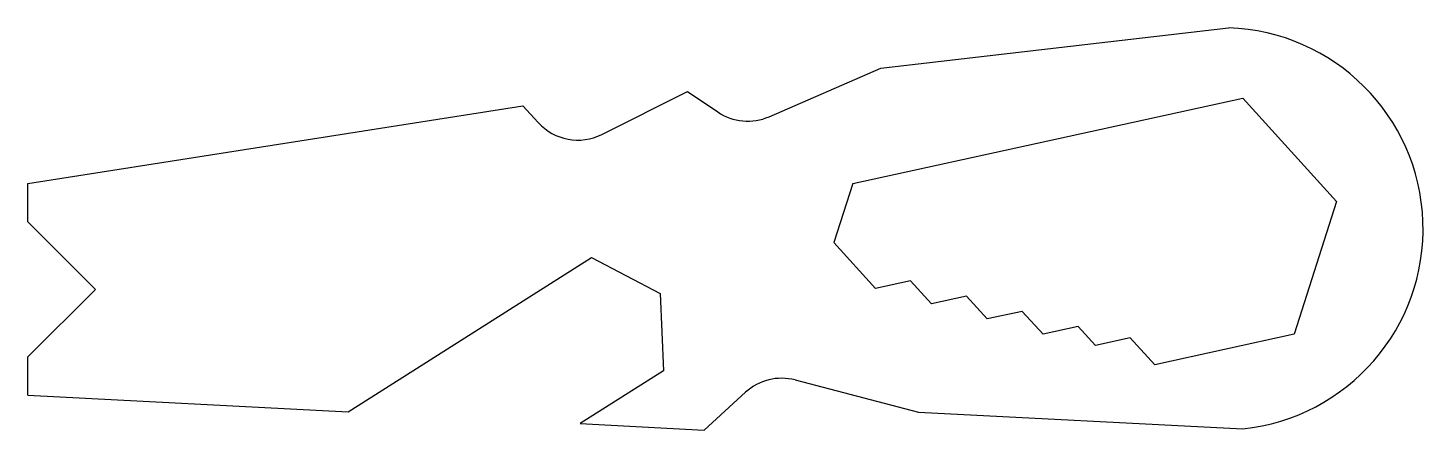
# Model space of a CAD drawing. Header units: inches. Extents: x 2.95 to 6.2, y 4.4 to 5.34.
import ezdxf

# ---------------------------------------------------------------- set-up
doc = ezdxf.new("R2010")
doc.units = ezdxf.units.IN
doc.header["$MEASUREMENT"] = 0
doc.layers.add('Sketch Geometry (ANSI)', color=7, linetype='Continuous', lineweight=25)

msp = doc.modelspace()

# ---------------------------------------------------------------- linework, layer by layer
at = {"layer": 'Sketch Geometry (ANSI)'}
for p, q in [((4.9406, 5.2447), (5.7505, 5.3384)), ((4.6802, 5.1316), (4.9406, 5.2447)), ((4.2903, 5.0903), (4.4902, 5.1903)), ((4.4902, 5.1903), (4.5602, 5.1428)), ((4.8748, 4.9757), (5.7837, 5.1744)), ((5.7837, 5.1744), (6.0024, 4.9344)), ((2.953, 4.9757), (4.1063, 5.1571)), ((4.1063, 5.1571), (4.142, 5.118)), ((2.953, 4.8869), (2.953, 4.9757)), ((4.8748, 4.9757), (4.831, 4.8382)), ((6.0024, 4.9344), (5.9038, 4.6249)), ((2.953, 4.8869), (3.1105, 4.7294)), ((4.831, 4.8382), (4.9282, 4.7315)), ((3.6995, 4.4445), (4.2665, 4.8034)), ((4.2665, 4.8034), (4.4263, 4.7197)), ((5.0097, 4.7493), (4.9282, 4.7315)), ((5.0584, 4.696), (5.0097, 4.7493)), ((3.1105, 4.7294), (2.953, 4.5719)), ((4.4263, 4.7197), (4.4337, 4.5394)), ((5.1399, 4.7138), (5.0584, 4.696)), ((5.1885, 4.6604), (5.1399, 4.7138)), ((5.27, 4.6782), (5.1885, 4.6604)), ((5.3186, 4.6249), (5.27, 4.6782)), ((5.4001, 4.6427), (5.3186, 4.6249)), ((5.4402, 4.5987), (5.4001, 4.6427)), ((5.5217, 4.6165), (5.4402, 4.5987)), ((5.5788, 4.5538), (5.5217, 4.6165)), ((5.9038, 4.6249), (5.5788, 4.5538)), ((2.953, 4.483), (2.953, 4.5719)), ((4.4337, 4.5394), (4.2396, 4.4166)), ((4.5285, 4.4016), (4.6252, 4.4897)), ((4.7408, 4.5183), (5.0281, 4.4437)), ((2.953, 4.483), (3.6995, 4.4445)), ((5.0281, 4.4437), (5.7837, 4.4047)), ((4.2396, 4.4166), (4.5285, 4.4016))]:
    msp.add_line(p, q, dxfattribs=at)
for centre, radius, start, end in [((5.7357, 4.8704), 0.4682, 275.8852, 88.1863), ((4.6304, 5.2462), 0.125, 235.8403, 293.4888), ((4.2344, 5.2021), 0.125, 222.3341, 296.5651), ((4.7094, 4.3973), 0.125, 75.4608, 132.3341)]:
    msp.add_arc(centre, radius, start, end, dxfattribs=at)

doc.saveas('drawing.dxf')
